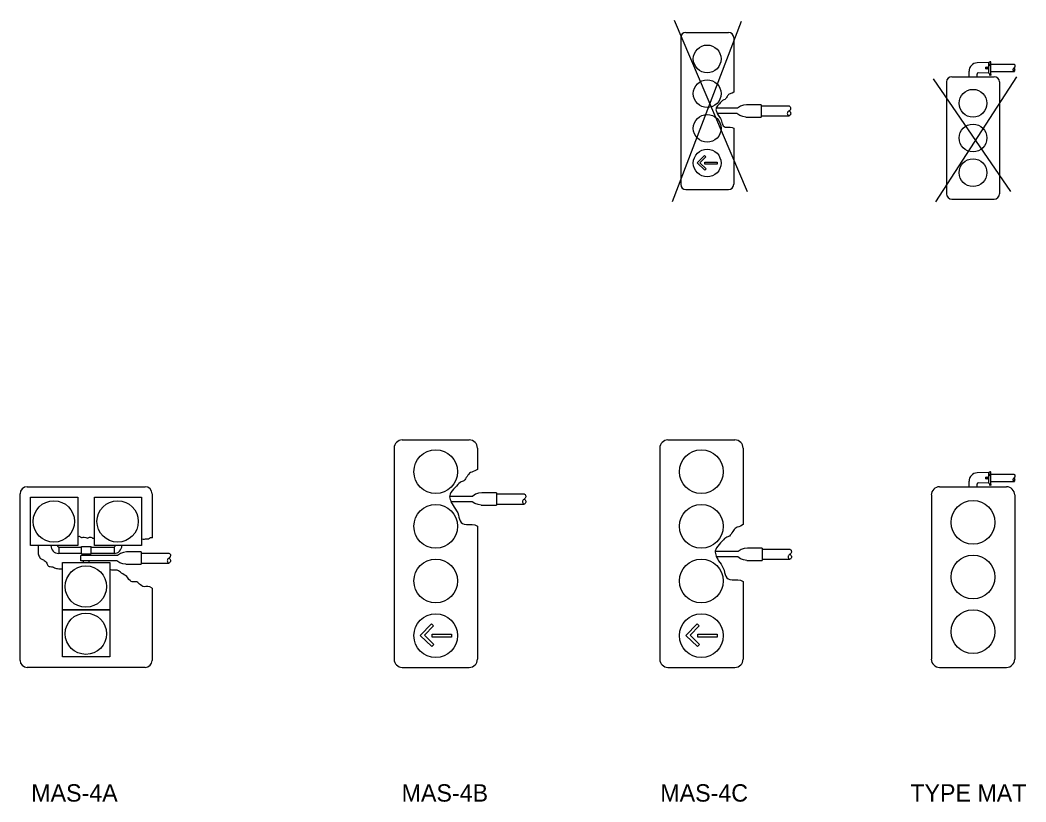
# Model space of a CAD drawing. Extents: x -791 to -679, y 457 to 504.
# Drawn here: x -735.3 to -711.16, y 484.76 to 503.52 of the extents above; entities that cross this region are included whole.
import ezdxf

# ---------------------------------------------------------------- set-up
doc = ezdxf.new("R2010")
doc.units = 0
doc.layers.add('es_DETAIL', color=7, linetype='Continuous')
doc.layers.add('es_NO-PLOT', color=7, linetype='Continuous')

msp = doc.modelspace()

# ---------------------------------------------------------------- linework, layer by layer
at = {"layer": 'es_DETAIL'}
for p, q in [((-719.446, 503.098), (-719.446, 499.577)), ((-719.321, 503.223), (-718.3, 503.223)), ((-718.175, 503.098), (-718.175, 501.789)), ((-712.048, 502.499), (-712.333, 502.491)), ((-712.117, 502.387), (-712.085, 502.387)), ((-712.117, 502.355), (-712.117, 502.387)), ((-712.117, 502.355), (-712.085, 502.355)), ((-712.085, 502.355), (-712.085, 502.387)), ((-712.048, 502.499), (-712.027, 502.516)), ((-712.048, 502.244), (-712.048, 502.499)), ((-712.039, 502.461), (-712.026, 502.468)), ((-712.039, 502.446), (-712.039, 502.461)), ((-712.039, 502.46), (-712.026, 502.453)), ((-712.026, 502.438), (-712.039, 502.446)), ((-712.032, 502.426), (-712.032, 502.442)), ((-712.026, 502.468), (-712.013, 502.461)), ((-712.026, 502.453), (-712.013, 502.461)), ((-712.026, 502.438), (-712.026, 502.453)), ((-712.013, 502.446), (-712.026, 502.438)), ((-712.021, 502.441), (-712.021, 502.426)), ((-712.013, 502.461), (-712.013, 502.446)), ((-712.005, 502.237), (-712.005, 502.506)), ((-712.005, 502.459), (-711.448, 502.459)), ((-712.942, 502.158), (-711.921, 502.158)), ((-712.527, 502.158), (-712.527, 502.292)), ((-712.335, 502.158), (-712.335, 502.224)), ((-712.048, 502.244), (-712.308, 502.251)), ((-712.048, 502.244), (-712.048, 502.244)), ((-712.048, 502.244), (-712.027, 502.227)), ((-712.03, 502.21), (-712.024, 502.213)), ((-712.03, 502.195), (-712.03, 502.21)), ((-712.03, 502.209), (-712.017, 502.202)), ((-712.017, 502.187), (-712.03, 502.195)), ((-712.024, 502.209), (-712.024, 502.225)), ((-712.017, 502.202), (-712.004, 502.21)), ((-712.017, 502.187), (-712.017, 502.202)), ((-712.004, 502.195), (-712.017, 502.187)), ((-712.013, 502.226), (-712.013, 502.209)), ((-712.013, 502.215), (-712.004, 502.21)), ((-712.005, 502.283), (-711.445, 502.283)), ((-712.004, 502.21), (-712.004, 502.195)), ((-713.067, 502.033), (-713.067, 499.346)), ((-711.796, 502.033), (-711.796, 499.346)), ((-718.084, 501.404), (-718.595, 501.404)), ((-717.513, 501.487), (-717.513, 501.192)), ((-717.512, 501.459), (-716.847, 501.459)), ((-717.883, 501.192), (-717.513, 501.192)), ((-717.512, 501.218), (-716.847, 501.218)), ((-718.175, 500.923), (-718.175, 499.577)), ((-719.321, 499.452), (-718.3, 499.452)), ((-712.942, 499.221), (-711.921, 499.221)), ((-726.128, 493.442), (-724.521, 493.442)), ((-719.753, 493.442), (-718.146, 493.442)), ((-726.325, 493.245), (-726.325, 488.181)), ((-724.325, 493.245), (-724.325, 492.735)), ((-719.95, 493.245), (-719.95, 488.181)), ((-717.95, 493.245), (-717.95, 491.409)), ((-712.048, 492.659), (-712.333, 492.651)), ((-712.048, 492.659), (-712.027, 492.676)), ((-712.048, 492.403), (-712.048, 492.659)), ((-712.005, 492.396), (-712.005, 492.665)), ((-712.527, 492.318), (-712.527, 492.451)), ((-712.117, 492.547), (-712.085, 492.547)), ((-712.117, 492.515), (-712.117, 492.547)), ((-712.117, 492.515), (-712.085, 492.515)), ((-712.085, 492.515), (-712.085, 492.547)), ((-712.039, 492.62), (-712.026, 492.627)), ((-712.039, 492.62), (-712.026, 492.612)), ((-712.039, 492.605), (-712.039, 492.62)), ((-712.026, 492.597), (-712.039, 492.605)), ((-712.032, 492.586), (-712.032, 492.601)), ((-712.026, 492.627), (-712.013, 492.62)), ((-712.026, 492.612), (-712.013, 492.62)), ((-712.026, 492.597), (-712.026, 492.612)), ((-712.013, 492.605), (-712.026, 492.597)), ((-712.021, 492.6), (-712.021, 492.586)), ((-712.013, 492.62), (-712.013, 492.605)), ((-712.005, 492.619), (-711.448, 492.619)), ((-712.005, 492.443), (-711.445, 492.443)), ((-735.134, 492.318), (-732.3, 492.318)), ((-723.868, 492.173), (-723.868, 491.877)), ((-713.235, 492.318), (-711.628, 492.318)), ((-712.335, 492.318), (-712.335, 492.383)), ((-712.048, 492.403), (-712.308, 492.41)), ((-712.048, 492.403), (-712.048, 492.403)), ((-712.048, 492.403), (-712.027, 492.386)), ((-712.03, 492.369), (-712.024, 492.373)), ((-712.03, 492.369), (-712.017, 492.361)), ((-712.03, 492.354), (-712.03, 492.369)), ((-712.017, 492.346), (-712.03, 492.354)), ((-712.024, 492.369), (-712.024, 492.384)), ((-712.017, 492.361), (-712.004, 492.369)), ((-712.017, 492.346), (-712.017, 492.361)), ((-712.004, 492.354), (-712.017, 492.346)), ((-712.013, 492.385), (-712.013, 492.369)), ((-712.013, 492.374), (-712.004, 492.369)), ((-712.004, 492.369), (-712.004, 492.354)), ((-735.3, 488.151), (-735.3, 492.151)), ((-732.134, 492.151), (-732.134, 491.089)), ((-724.454, 491.96), (-724.96, 491.96)), ((-723.867, 492.145), (-723.203, 492.145)), ((-713.431, 492.121), (-713.431, 488.181)), ((-711.431, 492.121), (-711.431, 488.181)), ((-724.238, 491.877), (-723.868, 491.877)), ((-723.867, 491.903), (-723.203, 491.903)), ((-724.325, 491.374), (-724.325, 488.181)), ((-734.375, 490.878), (-734.375, 490.719)), ((-734.375, 490.869), (-733.828, 490.869)), ((-734.375, 490.727), (-733.829, 490.727)), ((-733.828, 490.712), (-733.828, 490.881)), ((-733.828, 490.881), (-733.594, 490.881)), ((-733.594, 490.712), (-733.594, 490.881)), ((-733.594, 490.867), (-733.046, 490.867)), ((-733.594, 490.725), (-733.047, 490.725)), ((-733.046, 490.878), (-733.046, 490.719)), ((-732.394, 490.755), (-732.394, 490.459)), ((-732.394, 490.727), (-731.729, 490.727)), ((-717.493, 490.846), (-717.493, 490.551)), ((-717.492, 490.819), (-716.828, 490.819)), ((-733.843, 490.543), (-733.843, 490.67)), ((-733.828, 490.712), (-733.594, 490.712)), ((-733.782, 490.67), (-733.782, 490.712)), ((-733.782, 490.498), (-733.782, 490.543)), ((-733.64, 490.67), (-733.64, 490.712)), ((-733.64, 490.498), (-733.64, 490.543)), ((-732.394, 490.486), (-731.729, 490.486)), ((-718.079, 490.634), (-718.585, 490.634)), ((-717.863, 490.551), (-717.493, 490.551)), ((-717.492, 490.577), (-716.828, 490.577)), ((-732.764, 490.459), (-732.394, 490.459)), ((-717.95, 490.047), (-717.95, 488.181)), ((-732.134, 489.887), (-732.134, 488.151)), ((-732.3, 487.984), (-735.134, 487.984)), ((-726.128, 487.984), (-724.521, 487.984)), ((-719.753, 487.984), (-718.146, 487.984)), ((-713.235, 487.984), (-711.628, 487.984))]:
    msp.add_line(p, q, dxfattribs=at)
for points in [[(-711.448, 502.459), (-711.445, 502.459), (-711.44, 502.457), (-711.436, 502.453), (-711.433, 502.449), (-711.43, 502.443), (-711.427, 502.436), (-711.426, 502.426), (-711.425, 502.418), (-711.425, 502.409), (-711.427, 502.4), (-711.43, 502.392), (-711.436, 502.383), (-711.44, 502.378), (-711.447, 502.372), (-711.455, 502.366), (-711.461, 502.36), (-711.467, 502.351), (-711.47, 502.341), (-711.472, 502.335), (-711.472, 502.324), (-711.471, 502.315), (-711.469, 502.307), (-711.467, 502.3), (-711.464, 502.294), (-711.459, 502.289), (-711.456, 502.286), (-711.452, 502.284), (-711.448, 502.283), (-711.443, 502.284), (-711.439, 502.286), (-711.437, 502.288), (-711.433, 502.293), (-711.43, 502.298), (-711.428, 502.302), (-711.426, 502.309), (-711.424, 502.316), (-711.424, 502.323), (-711.423, 502.329), (-711.424, 502.336), (-711.426, 502.342), (-711.428, 502.349), (-711.429, 502.352), (-711.432, 502.356), (-711.434, 502.359), (-711.438, 502.364), (-711.442, 502.367), (-711.445, 502.37), (-711.448, 502.371)], [(-717.513, 501.487), (-717.537, 501.488), (-717.867, 501.488), (-717.94, 501.475), (-718.014, 501.451), (-718.084, 501.404)], [(-718.098, 501.275), (-718.57, 501.275)], [(-717.883, 501.192), (-717.955, 501.204), (-718.029, 501.228), (-718.099, 501.275)], [(-718.984, 500.091), (-718.844, 500.237), (-718.877, 500.269), (-719.049, 500.09)], [(-719.049, 500.09), (-718.87, 499.919), (-718.838, 499.951), (-718.984, 500.091)], [(-711.448, 492.619), (-711.445, 492.618), (-711.44, 492.616), (-711.436, 492.613), (-711.433, 492.608), (-711.43, 492.603), (-711.427, 492.595), (-711.426, 492.586), (-711.425, 492.578), (-711.425, 492.569), (-711.427, 492.56), (-711.43, 492.551), (-711.436, 492.543), (-711.44, 492.537), (-711.447, 492.531), (-711.455, 492.525), (-711.461, 492.519), (-711.467, 492.51), (-711.47, 492.501), (-711.472, 492.494), (-711.472, 492.483), (-711.471, 492.474), (-711.469, 492.466), (-711.467, 492.46), (-711.464, 492.453), (-711.459, 492.448), (-711.456, 492.445), (-711.452, 492.444), (-711.448, 492.443), (-711.443, 492.444), (-711.439, 492.445), (-711.437, 492.448), (-711.433, 492.452), (-711.43, 492.458), (-711.428, 492.462), (-711.426, 492.468), (-711.424, 492.475), (-711.424, 492.483), (-711.423, 492.489), (-711.424, 492.496), (-711.426, 492.502), (-711.428, 492.508), (-711.429, 492.511), (-711.432, 492.515), (-711.434, 492.518), (-711.438, 492.523), (-711.442, 492.527), (-711.445, 492.529), (-711.448, 492.531)], [(-723.868, 492.173), (-723.892, 492.173), (-724.222, 492.173), (-724.296, 492.161), (-724.369, 492.137), (-724.439, 492.09)], [(-724.439, 492.09), (-724.443, 492.088), (-724.993, 492.088)], [(-724.238, 491.877), (-724.311, 491.889), (-724.384, 491.914), (-724.454, 491.96)], [(-732.394, 490.755), (-732.418, 490.756), (-732.748, 490.756), (-732.822, 490.743), (-732.895, 490.719), (-732.965, 490.672)], [(-718.064, 490.763), (-718.068, 490.761), (-718.618, 490.761)], [(-717.493, 490.846), (-717.517, 490.847), (-717.847, 490.847), (-717.921, 490.835), (-717.994, 490.81), (-718.064, 490.763)], [(-732.965, 490.672), (-732.969, 490.67), (-733.843, 490.67)], [(-732.98, 490.543), (-733.843, 490.543)], [(-732.764, 490.46), (-732.837, 490.472), (-732.91, 490.496), (-732.98, 490.543)], [(-717.863, 490.551), (-717.936, 490.563), (-718.009, 490.587), (-718.079, 490.634)], [(-725.598, 488.753), (-725.377, 488.982), (-725.429, 489.032), (-725.699, 488.751)], [(-719.223, 488.753), (-719.002, 488.982), (-719.054, 489.032), (-719.324, 488.751)], [(-725.699, 488.751), (-725.418, 488.481), (-725.368, 488.532), (-725.598, 488.753)], [(-719.324, 488.751), (-719.043, 488.481), (-718.993, 488.532), (-719.223, 488.753)]]:
    msp.add_lwpolyline(points, dxfattribs=at)
for points in [[(-718.865, 500.064), (-718.865, 500.111), (-718.572, 500.111), (-718.572, 500.064)], [(-735.05, 492.068), (-733.915, 492.068), (-733.915, 490.907), (-735.05, 490.907)], [(-733.519, 492.068), (-732.384, 492.068), (-732.384, 490.906), (-733.519, 490.906)], [(-734.285, 490.498), (-733.149, 490.498), (-733.149, 489.366), (-734.285, 489.366)], [(-734.285, 489.366), (-733.149, 489.366), (-733.149, 488.234), (-734.285, 488.234)], [(-725.411, 488.71), (-725.411, 488.783), (-724.949, 488.783), (-724.949, 488.71)], [(-719.036, 488.71), (-719.036, 488.783), (-718.574, 488.783), (-718.574, 488.71)]]:
    msp.add_lwpolyline(points, close=True, dxfattribs=at)
for centre, radius in [((-718.811, 502.587), 0.333), ((-712.101, 502.371), 0.0267), ((-718.811, 501.754), 0.333), ((-712.431, 501.523), 0.333), ((-718.811, 500.92), 0.333), ((-712.431, 500.689), 0.333), ((-718.811, 500.087), 0.333), ((-712.431, 499.856), 0.333), ((-725.325, 492.68), 0.525), ((-718.95, 492.68), 0.525), ((-712.101, 492.531), 0.0267), ((-734.491, 491.486), 0.496), ((-732.96, 491.486), 0.496), ((-712.431, 491.463), 0.525), ((-725.325, 491.369), 0.525), ((-718.95, 491.369), 0.525), ((-725.325, 490.057), 0.525), ((-718.95, 490.057), 0.525), ((-712.431, 490.152), 0.525), ((-733.722, 489.923), 0.496), ((-733.722, 488.791), 0.496), ((-712.431, 488.84), 0.525), ((-725.325, 488.746), 0.525), ((-718.95, 488.746), 0.525)]:
    msp.add_circle(centre, radius, dxfattribs=at)
for centre, radius, start, end in [((-719.321, 503.098), 0.125, 90, 180), ((-718.3, 503.098), 0.125, 0, 90), ((-712.327, 502.292), 0.2, 91.5911, 180), ((-712.026, 502.433), 0.00895, 229.5952, 310.4048), ((-712.018, 502.506), 0.0133, 0, 128.7039), ((-712.942, 502.033), 0.125, 90, 180), ((-712.309, 502.224), 0.0267, 88.4088, 180), ((-712.018, 502.237), 0.0133, 231.2961, 360), ((-712.018, 502.216), 0.00895, 229.5952, 310.4048), ((-711.921, 502.033), 0.125, 0, 90), ((-719.321, 499.577), 0.125, 180, 270), ((-718.3, 499.577), 0.125, 270, 0), ((-712.942, 499.346), 0.125, 180, 270), ((-711.921, 499.346), 0.125, 270, 0), ((-726.128, 493.245), 0.197, 90, 180), ((-724.521, 493.245), 0.197, 0, 90), ((-719.753, 493.245), 0.197, 90, 180), ((-718.146, 493.245), 0.197, 0, 90), ((-712.018, 492.665), 0.0133, 0, 128.7039), ((-712.327, 492.451), 0.2, 91.5911, 180), ((-712.026, 492.592), 0.00895, 229.5952, 310.4048), ((-735.134, 492.151), 0.167, 90, 180), ((-732.3, 492.151), 0.167, 0, 90), ((-713.235, 492.121), 0.197, 90, 180), ((-712.309, 492.383), 0.0267, 88.4088, 180), ((-712.018, 492.396), 0.0133, 231.2961, 360), ((-712.018, 492.376), 0.00895, 229.5952, 310.4048), ((-711.628, 492.121), 0.197, 0, 90), ((-734.375, 490.906), 0.187, 179.645, 269.8241), ((-734.375, 490.906), 0.0276, 177.5986, 269.8241), ((-733.046, 490.906), 0.0276, 270.1759, 1.5019), ((-733.046, 490.906), 0.187, 270.1759, 0.2221), ((-735.134, 488.151), 0.167, 180, 270), ((-732.3, 488.151), 0.167, 270, 0), ((-726.128, 488.181), 0.197, 180, 270), ((-724.521, 488.181), 0.197, 270, 0), ((-719.753, 488.181), 0.197, 180, 270), ((-718.146, 488.181), 0.197, 270, 0), ((-713.235, 488.181), 0.197, 180, 270), ((-711.628, 488.181), 0.197, 270, 0)]:
    msp.add_arc(centre, radius, start, end, dxfattribs=at)
for points in [[(-718.175, 501.789), (-718.232, 501.753), (-718.286, 501.753), (-718.334, 501.686), (-718.381, 501.599), (-718.436, 501.606), (-718.514, 501.512), (-718.611, 501.406), (-718.594, 501.33), (-718.558, 501.24), (-718.463, 501.13), (-718.452, 500.989), (-718.362, 500.929), (-718.221, 500.961), (-718.175, 500.923)], [(-724.325, 492.735), (-724.414, 492.679), (-724.499, 492.679), (-724.574, 492.573), (-724.649, 492.437), (-724.735, 492.448), (-724.858, 492.301), (-725.011, 492.134), (-724.983, 492.014), (-724.927, 491.872), (-724.777, 491.699), (-724.76, 491.477), (-724.618, 491.382), (-724.396, 491.432), (-724.325, 491.374)], [(-717.95, 491.409), (-718.039, 491.353), (-718.124, 491.352), (-718.199, 491.247), (-718.274, 491.11), (-718.36, 491.122), (-718.483, 490.974), (-718.636, 490.807), (-718.608, 490.687), (-718.552, 490.545), (-718.402, 490.373), (-718.385, 490.15), (-718.243, 490.055), (-718.021, 490.106), (-717.95, 490.047)], [(-733.915, 491.128), (-733.866, 491.144), (-733.86, 491.085), (-733.76, 491.121), (-733.689, 491.084), (-733.667, 491.084), (-733.641, 491.12), (-733.566, 491.099), (-733.57, 491.084), (-733.53, 491.081), (-733.519, 491.081)], [(-732.384, 491.072), (-732.333, 491.046), (-732.254, 491.088), (-732.213, 491.056), (-732.175, 491.121), (-732.148, 491.098), (-732.134, 491.089)], [(-734.869, 490.907), (-734.869, 490.755), (-734.868, 490.682), (-734.812, 490.582), (-734.75, 490.582), (-734.64, 490.481), (-734.64, 490.402), (-734.517, 490.402), (-734.436, 490.351), (-734.362, 490.349), (-734.285, 490.349)], [(-732.134, 489.887), (-732.213, 489.948), (-732.33, 489.888), (-732.437, 489.988), (-732.519, 490.062), (-732.644, 490.006), (-732.73, 490.181), (-732.883, 490.236), (-732.948, 490.34), (-733.077, 490.309), (-733.149, 490.329)]]:
    msp.add_open_spline(points, degree=3, dxfattribs=at)
for points in [[(-716.847, 501.459), (-716.827, 501.445), (-716.813, 501.423), (-716.81, 501.39), (-716.821, 501.361), (-716.844, 501.341), (-716.872, 501.319), (-716.886, 501.29), (-716.886, 501.26), (-716.871, 501.234), (-716.847, 501.218)], [(-716.848, 501.339), (-716.822, 501.319), (-716.809, 501.29), (-716.809, 501.26), (-716.824, 501.234), (-716.847, 501.218)], [(-723.203, 492.145), (-723.182, 492.131), (-723.169, 492.108), (-723.166, 492.075), (-723.176, 492.046), (-723.199, 492.027), (-723.228, 492.004), (-723.241, 491.976), (-723.241, 491.945), (-723.226, 491.92), (-723.203, 491.903)], [(-723.203, 492.024), (-723.178, 492.004), (-723.164, 491.976), (-723.164, 491.945), (-723.179, 491.92), (-723.203, 491.903)], [(-731.729, 490.727), (-731.708, 490.713), (-731.695, 490.691), (-731.692, 490.657), (-731.702, 490.629), (-731.725, 490.609), (-731.754, 490.586), (-731.767, 490.558), (-731.767, 490.528), (-731.752, 490.502), (-731.729, 490.486)], [(-716.828, 490.819), (-716.807, 490.804), (-716.794, 490.782), (-716.791, 490.749), (-716.801, 490.72), (-716.824, 490.7), (-716.853, 490.678), (-716.866, 490.649), (-716.866, 490.619), (-716.851, 490.593), (-716.828, 490.577)], [(-731.729, 490.607), (-731.704, 490.586), (-731.69, 490.558), (-731.69, 490.528), (-731.705, 490.502), (-731.729, 490.486)], [(-716.828, 490.698), (-716.803, 490.678), (-716.789, 490.649), (-716.789, 490.619), (-716.804, 490.593), (-716.828, 490.577)]]:
    msp.add_spline(points, degree=3, dxfattribs=at)
at = {"layer": 'es_NO-PLOT'}
for p, q in [((-719.607, 503.518), (-717.85, 499.401)), ((-717.992, 503.482), (-719.654, 499.157)), ((-713.384, 502.11), (-711.531, 499.401)), ((-711.385, 502.159), (-713.335, 499.157))]:
    msp.add_line(p, q, dxfattribs=at)

# ---------------------------------------------------------------- texts
for s, p in [('MAS-4A', (-735.033, 484.762)), ('MAS-4B', (-726.144, 484.762)), ('MAS-4C', (-719.936, 484.762)), ('TYPE MAT', (-713.936, 484.762))]:
    msp.add_text(s, height=0.4167, dxfattribs=at).set_placement(p)

doc.saveas('drawing.dxf')
